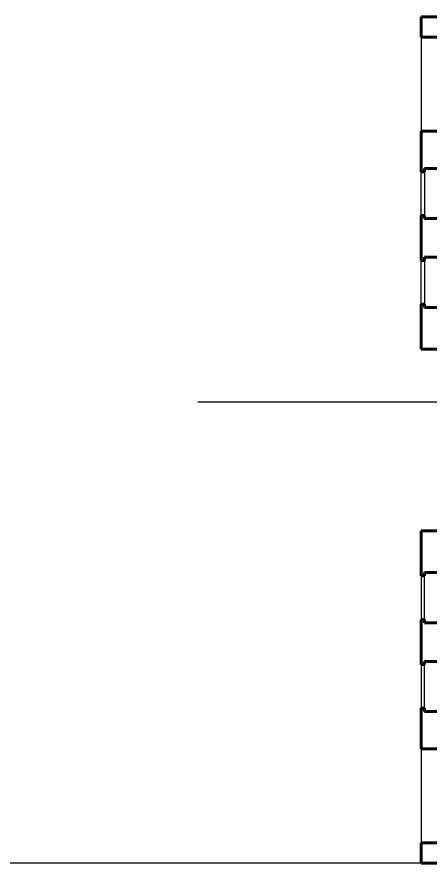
# Model space of a CAD drawing. Header units: millimetres. Extents: x -273369 to 399464, y -35443 to 194245.
# Drawn here: x -2540 to 10487, y 142117 to 168797 of the extents above; entities that cross this region are included whole.
import ezdxf

# ---------------------------------------------------------------- set-up
doc = ezdxf.new("R2010")
doc.units = ezdxf.units.MM

msp = doc.modelspace()

# ---------------------------------------------------------------- linework, layer by layer
at = {"lineweight": 60}
for p, q in [((25990.178, 168796.594), (10210.178, 168796.594)), ((10210.178, 168796.594), (10210.178, 168156.594)), ((10210.178, 168796.594), (10210.178, 168156.594)), ((10210.178, 168156.594), (11410.178, 168156.594)), ((10210.178, 165196.594), (11410.178, 165196.594)), ((10210.178, 165196.594), (10210.178, 163916.594)), ((10210.178, 163916.594), (10310.178, 163916.594)), ((10310.178, 163916.594), (10310.178, 164016.594)), ((10310.178, 164016.594), (10850.178, 164016.594)), ((10210.178, 161116.594), (10210.178, 162536.594)), ((10210.178, 162536.594), (10310.178, 162536.594)), ((10310.178, 162536.594), (10310.178, 162436.594)), ((10310.178, 162436.594), (10850.178, 162436.594)), ((10850.178, 161216.594), (10310.178, 161216.594)), ((10310.178, 161216.594), (10310.178, 161116.594)), ((10310.178, 161116.594), (10210.178, 161116.594)), ((10210.178, 158316.594), (10210.178, 159736.594)), ((10210.178, 159736.594), (10310.178, 159736.594)), ((10310.178, 159736.594), (10310.178, 159636.594)), ((10310.178, 159636.594), (10850.178, 159636.594)), ((14710.178, 158316.594), (10210.178, 158316.594)), ((14710.178, 152596.594), (10210.178, 152596.594)), ((10210.178, 152596.594), (10210.178, 151176.594)), ((10310.178, 151176.594), (10310.178, 151276.594)), ((10310.178, 151276.594), (10850.178, 151276.594)), ((10210.178, 151176.594), (10310.178, 151176.594)), ((10210.178, 149796.594), (10210.178, 148376.594)), ((10310.178, 149796.594), (10210.178, 149796.594)), ((10310.178, 149696.594), (10310.178, 149796.594)), ((10850.178, 149696.594), (10310.178, 149696.594)), ((10210.178, 148376.594), (10310.178, 148376.594)), ((10310.178, 148376.594), (10310.178, 148476.594)), ((10310.178, 148476.594), (10850.178, 148476.594)), ((10210.178, 146996.594), (10310.178, 146996.594)), ((10210.178, 145716.594), (10210.178, 146996.594)), ((10310.178, 146996.594), (10310.178, 146896.594)), ((10310.178, 146896.594), (10850.178, 146896.594)), ((10210.178, 145716.594), (11410.178, 145716.594)), ((10210.178, 142116.594), (10210.178, 142756.594)), ((10210.178, 142756.594), (11410.178, 142756.594)), ((10210.178, 142116.594), (10210.178, 142756.594)), ((25990.178, 142116.594), (10210.178, 142116.594))]:
    msp.add_line(p, q, dxfattribs=at)
for p, q in [((10210.178, 168156.594), (10210.178, 165196.594)), ((10210.178, 162536.594), (10210.178, 163916.594)), ((10310.178, 163916.594), (10310.178, 162536.594)), ((10210.178, 159736.594), (10210.178, 161116.594)), ((10310.178, 161116.594), (10310.178, 159736.594)), ((10210.178, 151176.594), (10210.178, 149796.594)), ((10310.178, 149796.594), (10310.178, 151176.594)), ((10210.178, 148376.594), (10210.178, 146996.594)), ((10310.178, 146996.594), (10310.178, 148376.594)), ((10210.178, 145716.594), (10210.178, 142756.594)), ((10210.178, 142116.594), (-38232.68, 142116.594))]:
    msp.add_line(p, q)
at = {"color": 1}
msp.add_line((3161.067, 156661.782), (36053.316, 156661.782), dxfattribs=at)

doc.saveas('drawing.dxf')
